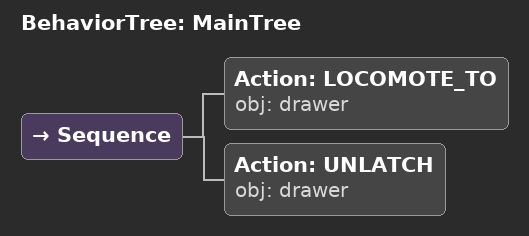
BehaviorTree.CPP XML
<root main_tree_to_execute="MainTree">
  <BehaviorTree ID="MainTree">
    <Sequence>
      <!-- Locomote to drawer -->
      <Action ID="LOCOMOTE_TO" obj="drawer" />
      <!-- Unlatch drawer -->
      <Action ID="UNLATCH" obj="drawer" />
    </Sequence>
  </BehaviorTree>
</root>
